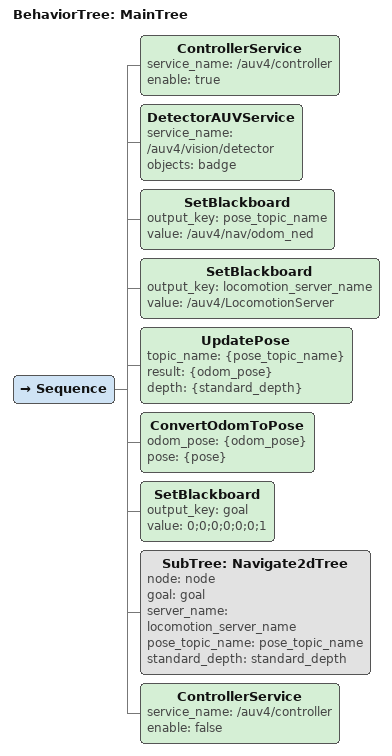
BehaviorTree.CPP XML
<root main_tree_to_execute="MainTree">
  <include ros_pkg="bt_mission_planner" path="behavior_trees/navigate2d.xml"/>

  <BehaviorTree ID="MainTree">
    <Sequence>
      <ControllerService service_name="/auv4/controller" enable="true"/>
      <DetectorAUVService service_name="/auv4/vision/detector" objects="badge"/>

      <SetBlackboard output_key="pose_topic_name" value="/auv4/nav/odom_ned"/>
      <SetBlackboard output_key="locomotion_server_name" value="/auv4/LocomotionServer" />

      <UpdatePose topic_name="{pose_topic_name}" result="{odom_pose}" depth="{standard_depth}"/>
      <ConvertOdomToPose odom_pose="{odom_pose}" pose="{pose}" />

      <SetBlackboard output_key="goal" value="0;0;0;0;0;0;1" />
      <SubTree ID="Navigate2dTree" node="node" goal="goal" server_name="locomotion_server_name" pose_topic_name="pose_topic_name" standard_depth="standard_depth"/>

      <ControllerService service_name="/auv4/controller" enable="false" />
    </Sequence>
  </BehaviorTree>

</root>
